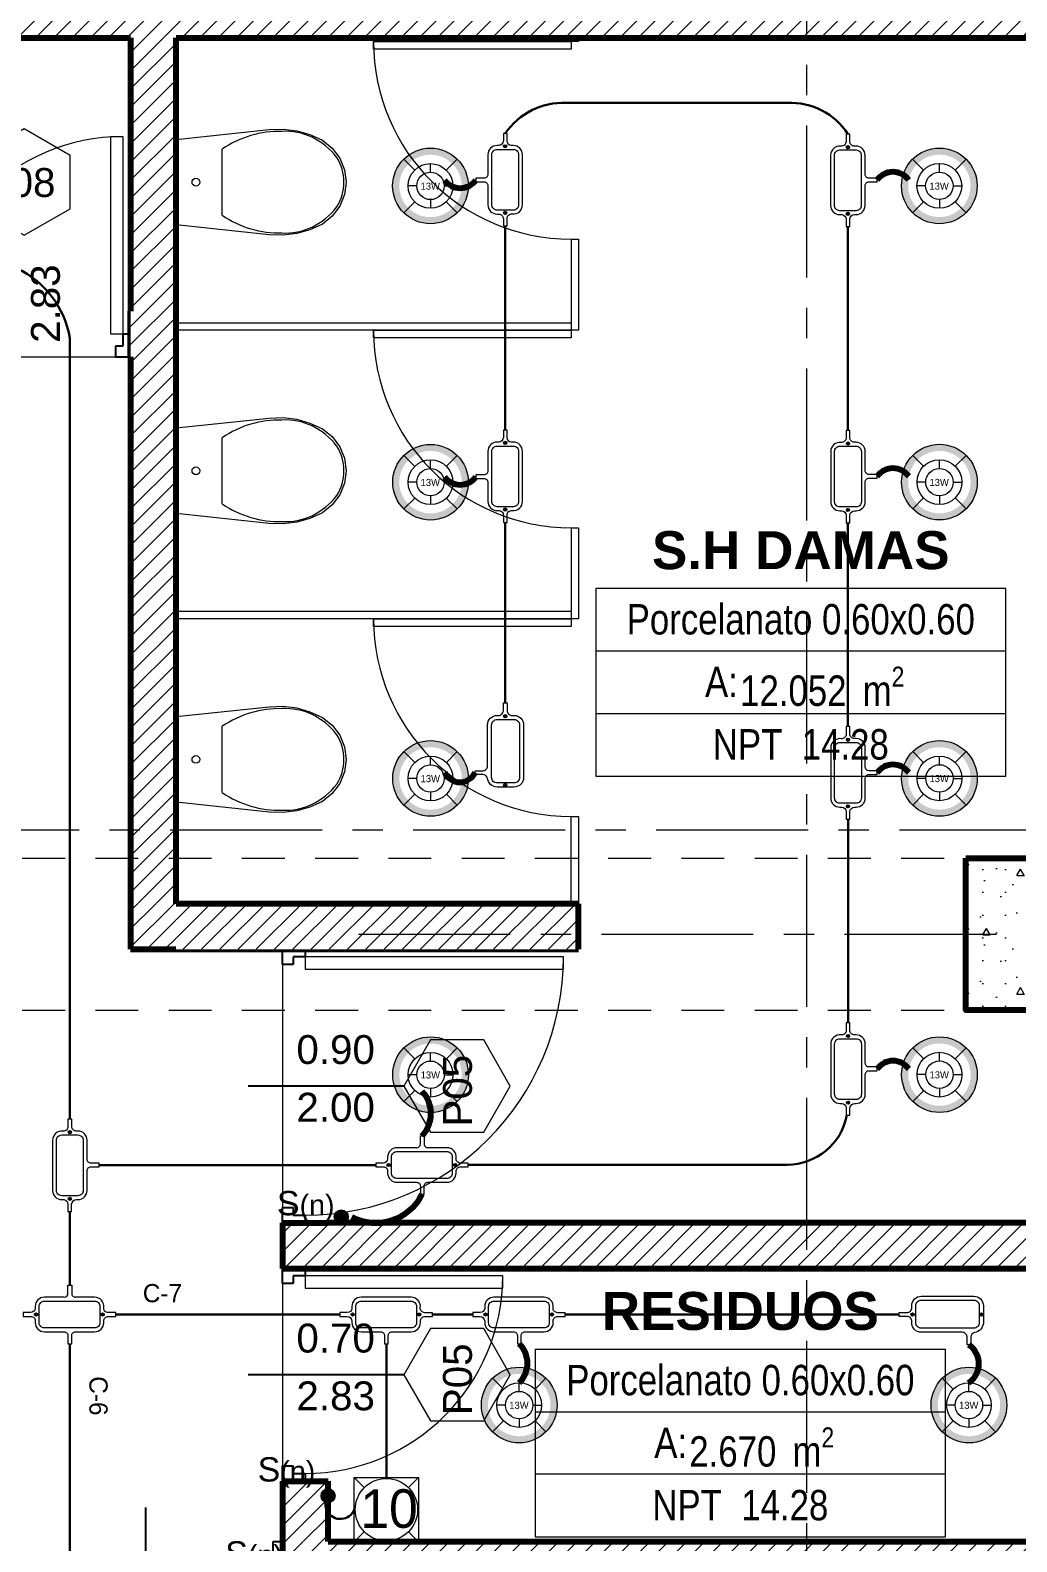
# Model space of a CAD drawing. Header units: inches. Extents: x -38 to 5698, y -33 to 92.
# Drawn here: x 324.99 to 328.237, y 15.15 to 20.125 of the extents above; entities that cross this region are included whole.
import ezdxf
from ezdxf.lldxf.tags import DXFTag

# ---------------------------------------------------------------- set-up
doc = ezdxf.new("R2010")
doc.units = ezdxf.units.IN
doc.header["$MEASUREMENT"] = 0
doc.set_wipeout_variables(frame=1)
for name, pattern in [('CONTINUA', [0]), ('Hidden Line', [0.195611, 0.141111, -0.0545]), ('Punto & Raya', [0.65, 0.5, -0.075, 0, -0.075]), ('Rayas', [0.282222, 0.141111, -0.141111]), ('Wipeout_Contour', [1, 0, -1])]:
    doc.linetypes.add(name, pattern=pattern)
for name, color, linetype, lineweight in [('00 IE CKTO ILUMINACION', 3, 'Continuous', 50), ('00 IE CKTO TOMAS', 111, 'Rayas', 18), ('01 IE LUM LED AD DN570C', 1, 'Continuous', 13), ('ALUMBRADO_CONDUIT', 30, 'CONDUIT1', 30), ('ALUMBRADO_PVC', 6, 'PVC1', 30), ('Bancas', 1, 'Continuous', 13), ('Cable Alumbrado', 150, 'Continuous', 30), ('CABLEADO EXT.', 3, 'PVCSUBT', 30), ('Simb_Alumbrado', 140, 'CONTINUA', 30)]:
    doc.layers.add(name, color=color, linetype=linetype, lineweight=lineweight)
for name, color, linetype in [('02 _ ARQ _ ALB _ Ejes Generales', 7, 'Continuous'), ('02 _ ARQ _ ZON _ Espacio.3D', 7, 'Continuous'), ('08 _ STR _ EXT _ 06 Columnas', 7, 'Continuous'), ('08 _ STR _ EXT _ 09 Vigas', 7, 'Continuous'), ('Estructura - 04 MURO', 7, 'Continuous'), ('Interior - Sanitarios', 7, 'Continuous'), ('Marcador - Secciones', 251, 'Continuous')]:
    doc.layers.add(name, color=color, linetype=linetype)
doc.styles.add('Annotative', font='arial.ttf')
doc.styles.add('Estilo_Generado_4', font='swisse.ttf')
doc.styles.add('Estilo_Generado_8', font='arialbd.ttf')
doc.styles.add('Estilo_Generado_9', font='ARIALN.TTF')
doc.styles.add('{18b73a54-fa43-428c-adcb-c1c7bbdf2c84}', font='Simplex.shx')
tags = doc.linetypes.add('CONDUIT', pattern='A,1.5,-0.210535,["con",{18b73a54-fa43-428c-adcb-c1c7bbdf2c84},S=0.2,R=0,X=0,Y=-0.065594],-0.702384', length=2.412919).pattern_tags.tags
tags[6] = DXFTag(74, 10)
tags = doc.linetypes.add('CONDUIT1', pattern='A,1,-0.19772,["con",{18b73a54-fa43-428c-adcb-c1c7bbdf2c84},S=0.2,R=0,X=0,Y=-0.065594],-0.593642', length=1.791362).pattern_tags.tags
tags[6] = DXFTag(74, 10)
tags = doc.linetypes.add('PVC1', pattern='A,1,-0.19772,["PVC",{18b73a54-fa43-428c-adcb-c1c7bbdf2c84},S=0.13,R=0,X=0,Y=-0.061851],-0.507647', length=1.705367).pattern_tags.tags
tags[6] = DXFTag(74, 10)
tags = doc.linetypes.add('PVCSUBT', pattern='A,0.6,-0.3,0.6,-0.075691,["PVC",Standard,S=0.2,R=0,X=0,Y=-0.093724],-0.621005', length=2.196696).pattern_tags.tags
tags[10] = DXFTag(74, 10)
pattern_1 = [(45, (277.50004, 6e-09), (-0.030052038, 0.030052038), [])]

# ---------------------------------------------------------------- blocks, each defined once
blk = doc.blocks.new('LUM DN570C')
at = {"layer": '01 IE LUM LED AD DN570C'}
h = blk.add_hatch(color=256, dxfattribs=at)
edge = h.paths.add_edge_path()
edge.add_arc((0, 0), 0.1344, 0, 360)
edge = h.paths.add_edge_path(flags=17)
edge.add_arc((0, 0), 0.1108, 0, 360)
for p, q in [((-0.0561, 0.0563), (-0.0949, 0.0952)), ((0.0561, 0.0563), (0.0949, 0.0952)), ((-0.0561, -0.0563), (-0.0949, -0.0952)), ((0.0561, -0.0563), (0.0949, -0.0952))]:
    blk.add_line(p, q, dxfattribs=at)
at = {"layer": '01 IE LUM LED AD DN570C', "ltscale": 0.4}
for p, q in [((0, 0.0487), (0, 0.0795)), ((-0.0487, 0), (-0.0795, 0)), ((0.0487, 0), (0.0795, 0)), ((0, -0.0487), (0, -0.0795))]:
    blk.add_line(p, q, dxfattribs=at)
at = {"layer": '01 IE LUM LED AD DN570C'}
for radius in [0.1344, 0.0795]:
    blk.add_circle((0, 0), radius, dxfattribs=at)
at = {"layer": '01 IE LUM LED AD DN570C', "ltscale": 0.4}
blk.add_circle((0, 0), 0.0487, dxfattribs=at)
at = {"color": 1, "linetype": 'ByBlock', "lineweight": 80, "insert": (-0.0353, 0.0117), "char_height": 0.025, "width": 0.622217, "attachment_point": 1}
blk.add_mtext('13W ', dxfattribs=at)
blk = doc.blocks.new('oval t')
at = {"layer": 'Simb_Alumbrado', "lineweight": 13}
blk.add_lwpolyline([(0.0141, 0.0102, -0.414214), (0.0041, 0.0202), (0.0041, 0.0416), (-0.0056, 0.0416), (-0.0056, 0.0202, -0.414214), (-0.0156, 0.0102), (-0.0659, 0.0102, 0.414214), (-0.0899, -0.0138), (-0.0899, -0.0183, -0.414214), (-0.1019, -0.0303), (-0.1213, -0.0303), (-0.1213, -0.04), (-0.1016, -0.04, -0.451917), (-0.0897, -0.0535, 0.451917), (-0.0659, -0.0805), (0.0659, -0.0805, 0.414214), (0.0899, -0.0566), (0.0899, -0.0512, -0.398753), (0.1019, -0.0401), (0.1213, -0.0401), (0.1213, -0.0304), (0.1019, -0.0304, -0.368669), (0.0899, -0.0176), (0.0899, -0.0138, 0.414214), (0.0659, 0.0102), (0.0141, 0.0102)], format="xyb", dxfattribs=at)
blk.add_lwpolyline([(-0.0659, 0), (0.0659, 0, -0.414214), (0.0797, -0.0138), (0.0797, -0.0566, -0.414214), (0.0659, -0.0703), (-0.0659, -0.0703, -0.414214), (-0.0797, -0.0566), (-0.0797, -0.0138, -0.414214)], format="xyb", close=True, dxfattribs=at)
for points in [[(-0.0911, -0.0352), (-0.0828, -0.0352)], [(-0.0869, -0.031), (-0.0869, -0.0394)], [(0.0837, -0.0352), (0.0921, -0.0352)], [(0.0879, -0.031), (0.0879, -0.0394)]]:
    blk.add_lwpolyline(points, dxfattribs=at)
for centre in [(-0.0869, -0.0352), (0.0879, -0.0352)]:
    blk.add_circle(centre, 0.00419, dxfattribs=at)
blk = doc.blocks.new('CAJA OVAL TIPO L')
at = {"layer": 'Simb_Alumbrado', "lineweight": 13}
blk.add_lwpolyline([(-0.0491, -0.079), (-0.0491, -0.0343, -0.380413), (-0.0258, -0.0088), (-0.0258, -0.0088, 0.341426), (-0.0164, 0.0033), (-0.0164, 0.0236), (-0.0063, 0.0236), (-0.0063, 0.0033, 0.414214), (0.0063, -0.0092), (0.1138, -0.0092, -0.414214), (0.1388, -0.0343), (0.1388, -0.0382, 0.414214), (0.1513, -0.0508), (0.1716, -0.0508), (0.1716, -0.0609), (0.1513, -0.0609, 0.414214), (0.1388, -0.0734), (0.1388, -0.079, -0.414214), (0.1138, -0.104), (-0.0241, -0.104, -0.414214), (-0.0491, -0.079, 0.414214)], format="xyb", dxfattribs=at)
blk.add_lwpolyline([(-0.0241, -0.0199), (0.1138, -0.0199, -0.414214), (0.1282, -0.0343), (0.1282, -0.079, -0.414214), (0.1138, -0.0934), (-0.0241, -0.0934, -0.414214), (-0.0384, -0.079), (-0.0384, -0.0343, -0.414214)], format="xyb", close=True, dxfattribs=at)
for points in [[(-0.0483, -0.0558), (-0.0395, -0.0558)], [(-0.0439, -0.0514), (-0.0439, -0.0602)], [(0.1323, -0.0558), (0.1411, -0.0558)], [(0.1367, -0.0514), (0.1367, -0.0602)]]:
    blk.add_lwpolyline(points, dxfattribs=at)
for centre in [(-0.0439, -0.0558), (0.1367, -0.0558)]:
    blk.add_circle(centre, 0.00438, dxfattribs=at)
blk = doc.blocks.new('CAJA CONDULET TIPO X')
at = {"layer": 'Simb_Alumbrado', "lineweight": 13}
for p, q in [((78.5283, -4.1616), (78.5283, -4.1519)), ((78.5283, -4.1519), (78.5497, -4.1519)), ((78.5497, -4.1616), (78.5283, -4.1616))]:
    blk.add_line(p, q, dxfattribs=at)
for points in [[(78.6505, -4.1716, -0.414214), (78.6605, -4.1616), (78.6819, -4.1616), (78.6819, -4.1519), (78.6605, -4.1519, -0.414214), (78.6505, -4.1419), (78.6505, -4.0916, 0.414214), (78.6265, -4.0677), (78.6219, -4.0677, -0.414214), (78.6099, -4.0557), (78.6099, -4.0363), (78.6002, -4.0363), (78.6002, -4.056, -0.451917), (78.5867, -4.0678, 0.451917), (78.5597, -4.0916), (78.5597, -4.1419)], [(78.5597, -4.1716), (78.5597, -4.2235, 0.414214), (78.5837, -4.2475), (78.589, -4.2475, -0.334232), (78.6002, -4.2595), (78.6002, -4.2789), (78.6099, -4.2789), (78.6099, -4.2595, -0.455912), (78.6227, -4.2475), (78.6265, -4.2475, 0.414214), (78.6505, -4.2235), (78.6505, -4.1716)]]:
    blk.add_lwpolyline(points, format="xyb", dxfattribs=at)
blk.add_lwpolyline([(78.6403, -4.0916), (78.6403, -4.2235, -0.414214), (78.6265, -4.2373), (78.5837, -4.2373, -0.414214), (78.5699, -4.2235), (78.5699, -4.0916, -0.414214), (78.5837, -4.0779), (78.6265, -4.0779, -0.414214)], format="xyb", close=True, dxfattribs=at)
for points in [[(78.6093, -4.0706), (78.6009, -4.0706)], [(78.6051, -4.0664), (78.6051, -4.0748)], [(78.6051, -4.2412), (78.6051, -4.2496)], [(78.6093, -4.2454), (78.6009, -4.2454)]]:
    blk.add_lwpolyline(points, dxfattribs=at)
for centre in [(78.6051, -4.0706), (78.6051, -4.2454)]:
    blk.add_circle(centre, 0.00419, dxfattribs=at)
for centre, start, end in [((78.5497, -4.1419), 270, 0), ((78.5497, -4.1716), 0, 90)]:
    blk.add_arc(centre, 0.01, start, end, dxfattribs=at)
blk = doc.blocks.new('ii3t')
at = {"layer": 'Simb_Alumbrado', "lineweight": 5}
h = blk.add_hatch(color=3, dxfattribs=at)
edge = h.paths.add_edge_path()
edge.add_arc((0, 0), 0.0164, 0, 360)
blk.add_circle((0, 0), 0.0164, dxfattribs=at)
blk = doc.blocks.new('100x100x80 adosado')
at = {"layer": 'Simb_Alumbrado', "lineweight": 13}
blk.add_lwpolyline([(-0.0768, 0.0788), (0.0194, 0.0788), (0.0194, -0.0174), (-0.0768, -0.0174)], close=True, dxfattribs=at)
at = {"layer": 'Simb_Alumbrado', "lineweight": 9}
for points in [[(-0.0768, 0.0788), (-0.0618, 0.0638)], [(0.0043, 0.0638), (0.0194, 0.0788)], [(-0.0768, -0.0174), (-0.0618, -0.0023)], [(0.0043, -0.0023), (0.0194, -0.0174)]]:
    blk.add_lwpolyline(points, dxfattribs=at)
blk.add_circle((-0.0287, 0.0307), 0.0467, dxfattribs=at)
at = {"layer": 'Simb_Alumbrado', "lineweight": 9, "insert": (-0.0677, 0.0612), "char_height": 0.05773, "attachment_point": 1}
blk.add_mtext_dynamic_manual_height_columns('10', width=0.119989, gutter_width=12.5, heights=[0], dxfattribs=at)

msp = doc.modelspace()

# ---------------------------------------------------------------- hatches: boundary and pattern name
at = {"layer": '08 _ STR _ EXT _ 06 Columnas', "linetype": 'Continuous', "lineweight": 9}
h = msp.add_hatch(dxfattribs=at)
h.set_pattern_fill('HORMIGÓN_EN_MASA_0002', style=0, pattern_type=2)
h.set_pattern_definition([(0, (277.50004, 6e-09), (0, 0.3897114), [0.024375, -0.200625]), (0, (277.61254, 0.19486), (0, 0.3897114), [0.024375, -0.200625]), (60, (277.50004, 6e-09), (-0.3375, 0.1948557), [0.024375, -0.200625]), (60, (277.72504, 6e-09), (-0.3375, 0.1948557), [0.024375, -0.200625]), (120, (277.5244, 6e-09), (0.3375, 0.1948557), [0.024375, -0.200625]), (120, (277.7494, 6e-09), (0.3375, 0.1948557), [0.024375, -0.200625]), (0, (277.50004, 0.0375), (0, 0.075), [0, -0.075, 0, -0.1125]), (45, (277.53754, 0.0375), (-0.05303301, 0.05303301), [0, -0.05625, 0, -0.09375])])
h.paths.add_polyline_path([(328.07, 17.4), (328.07, 16.9), (328.57, 16.9), (328.57, 16.4), (329.07, 16.4), (329.07, 17.4)])

# ---------------------------------------------------------------- linework, layer by layer
at = {"layer": '02 _ ARQ _ ZON _ Espacio.3D', "color": 252, "linetype": 'Continuous', "lineweight": 13}
for p, q in [((328.2014, 18.2878), (326.8511, 18.2878)), ((326.8511, 18.2878), (326.8511, 17.6701)), ((328.2014, 17.6701), (328.2014, 18.2878)), ((326.8511, 18.0819), (328.2014, 18.0819)), ((326.8511, 17.876), (328.2014, 17.876)), ((326.8511, 17.6701), (328.2014, 17.6701)), ((326.652, 15.7837), (326.652, 15.166)), ((326.652, 15.7837), (328.0023, 15.7837)), ((328.0023, 15.166), (328.0023, 15.7837)), ((326.652, 15.5778), (328.0023, 15.5778)), ((328.0023, 15.3719), (326.652, 15.3719)), ((326.652, 15.166), (328.0023, 15.166))]:
    msp.add_line(p, q, dxfattribs=at)
at = {"layer": '02 _ ARQ _ ZON _ Espacio.3D', "color": 9, "linetype": 'Continuous', "lineweight": 5, "flags": 128}
for points in [[(323.3303, 20.1), (323.3303, 19.2), (324.62, 19.2), (324.62, 19.05), (325.32, 19.05), (325.32, 20.1)], [(325.47, 20.1), (325.47, 17.2499), (326.795, 17.2499), (326.795, 17.0999), (325.82, 17.0999), (325.82, 16.1999), (328.82, 16.1999), (328.82, 16.4), (328.57, 16.4), (328.57, 16.9), (328.07, 16.9), (328.07, 17.4), (328.82, 17.4), (328.82, 20.1)], [(325.97, 15.1499), (328.8199, 15.1499), (328.82, 16.0499), (325.82, 16.0499), (325.82, 15.3499), (325.97, 15.3499)]]:
    msp.add_lwpolyline(points, close=True, dxfattribs=at)
at = {"layer": '08 _ STR _ EXT _ 06 Columnas', "color": 7, "linetype": 'Continuous', "lineweight": 80, "flags": 128}
msp.add_lwpolyline([(328.07, 17.4), (329.07, 17.4), (329.07, 16.4), (328.57, 16.4), (328.57, 16.9), (328.07, 16.9)], close=True, dxfattribs=at)
at = {"layer": '08 _ STR _ EXT _ 09 Vigas', "color": 251, "linetype": 'Hidden Line', "lineweight": 13}
msp.add_line((322.07, 16.9), (328.57, 16.9), dxfattribs=at)
at = {"layer": 'ALUMBRADO_CONDUIT', "color": 30, "lineweight": 30, "ltscale": 0.4, "true_color": 0xf26722}
for p, q in [((326.7536, 19.886), (327.4816, 19.886)), ((326.5536, 18.8087), (326.5536, 19.4806)), ((325.1201, 19.1119), (325.1201, 16.5411)), ((326.5536, 17.911), (326.5536, 18.5044)), ((325.1201, 16.2369), (325.1201, 15.9942)), ((325.2712, 15.8979), (326.0091, 15.8979)), ((326.3134, 15.8979), (326.4463, 15.8979)), ((326.7506, 15.8979), (327.8504, 15.8979)), ((325.1201, 15.8017), (325.1201, 14.8308)), ((326.1622, 15.3616), (326.1622, 15.8016))]:
    msp.add_line(p, q, dxfattribs=at)
for points in [[(327.6816, 18.808), (327.6816, 19.4789)], [(327.6816, 17.8328), (327.6816, 18.5037)], [(327.6817, 16.8577), (327.6817, 17.5286)], [(325.2149, 16.39), (326.127, 16.39)]]:
    msp.add_lwpolyline(points, dxfattribs=at)
msp.add_lwpolyline([(326.4312, 16.3902), (327.4818, 16.3911, 0.359584), (327.678, 16.5535)], format="xyb", dxfattribs=at)
for centre, radius, start, end in [((326.7433, 19.6581), 0.2281, 87.4093, 146.2463), ((327.4928, 19.662), 0.2242, 32.6664, 92.8699), ((324.8132, 19.0596), 0.3113, 9.671, 64.3197)]:
    msp.add_arc(centre, radius, start, end, dxfattribs=at)
at = {"layer": 'CABLEADO EXT.', "color": 3, "lineweight": 80}
for centre, radius, start, end in [((327.8294, 19.5943), 0.0641, 36.0183, 143.9817), ((326.4051, 19.6694), 0.0641, 216.0183, 323.9817), ((327.8296, 18.6192), 0.0641, 36.0183, 143.9817), ((326.4052, 18.6932), 0.0641, 216.0183, 323.9817), ((326.4037, 17.7054), 0.0556, 205.4571, 334.5429), ((327.8297, 17.644), 0.0641, 36.0183, 143.9817), ((327.8298, 16.6689), 0.0641, 36.0183, 143.9817), ((326.2003, 16.5595), 0.1083, 317.4287, 42.5713), ((326.5378, 15.7376), 0.0889, 313.917, 46.083), ((328.0366, 15.7359), 0.0759, 304.7126, 55.2874)]:
    msp.add_arc(centre, radius, start, end, dxfattribs=at)
at = {"layer": 'Estructura - 04 MURO', "color": 165, "linetype": 'Continuous', "lineweight": 15}
for p, q in [((325.255, 19.125), (325.255, 19.775)), ((325.255, 19.775), (325.295, 19.775)), ((325.295, 19.775), (325.295, 19.125)), ((325.295, 19.125), (325.255, 19.125)), ((326.745, 17.0749), (325.895, 17.0749)), ((325.895, 17.0749), (325.895, 17.0349)), ((326.745, 17.0349), (326.745, 17.0749)), ((325.895, 17.0349), (326.745, 17.0349)), ((326.545, 16.0249), (325.895, 16.0249)), ((325.895, 16.0249), (325.895, 15.9849)), ((326.545, 15.9849), (326.545, 16.0249)), ((325.895, 15.9849), (326.545, 15.9849))]:
    msp.add_line(p, q, dxfattribs=at)
at = {"layer": 'Estructura - 04 MURO', "color": 7, "linetype": 'Continuous', "lineweight": 80}
msp.add_line((325.32, 19.05), (325.32, 19.2), dxfattribs=at)
at = {"layer": 'Estructura - 04 MURO', "color": 165, "linetype": 'Continuous', "lineweight": 25}
for p, q in [((325.32, 19.125), (325.295, 19.125)), ((325.295, 19.125), (325.295, 19.085)), ((325.32, 19.05), (325.32, 19.125)), ((325.295, 19.085), (325.27, 19.085)), ((325.27, 19.085), (325.27, 19.05)), ((325.27, 19.05), (325.32, 19.05)), ((325.82, 17.0999), (325.895, 17.0999)), ((325.82, 17.0499), (325.82, 17.0999)), ((325.895, 17.0749), (325.855, 17.0749)), ((325.855, 17.0749), (325.855, 17.0499)), ((325.895, 17.0999), (325.895, 17.0749)), ((325.855, 17.0499), (325.82, 17.0499)), ((325.82, 16.2499), (325.855, 16.2499)), ((325.855, 16.2499), (325.855, 16.2249)), ((325.855, 16.2249), (325.895, 16.2249)), ((325.895, 16.0249), (325.855, 16.0249)), ((325.855, 16.0249), (325.855, 15.9999)), ((325.855, 15.9999), (325.82, 15.9999)), ((325.82, 15.3999), (325.855, 15.3999)), ((325.855, 15.3999), (325.855, 15.3749)), ((325.855, 15.3749), (325.895, 15.3749)), ((325.788, 15.1499), (325.788, 15.0899))]:
    msp.add_line(p, q, dxfattribs=at)
at = {"layer": 'Estructura - 04 MURO', "color": 152, "linetype": 'Continuous', "lineweight": 25}
for p, q in [((326.22, 16.6499), (325.7075, 16.6499)), ((326.22, 15.6999), (325.7075, 15.6999)), ((325.37, 14.7499), (325.37, 15.2624))]:
    msp.add_line(p, q, dxfattribs=at)
at = {"layer": 'Estructura - 04 MURO', "color": 251, "linetype": 'Continuous', "lineweight": 13, "flags": 128}
for points in [[(324.97, 19.8), (324.8185, 19.7125), (324.8185, 19.5375), (324.97, 19.45), (325.1216, 19.5375), (325.1216, 19.7125)], [(326.57, 16.6499), (326.4825, 16.8015), (326.3075, 16.8015), (326.22, 16.6499), (326.3075, 16.4984), (326.4825, 16.4984)], [(326.57, 15.6999), (326.4825, 15.8515), (326.3075, 15.8515), (326.22, 15.6999), (326.3075, 15.5484), (326.4825, 15.5484)]]:
    msp.add_lwpolyline(points, close=True, dxfattribs=at)
at = {"layer": 'Estructura - 04 MURO', "color": 175, "linetype": 'Continuous', "lineweight": 15}
for centre, radius, start, end in [((325.295, 19.125), 0.65, 90, 180), ((325.895, 17.0749), 0.85, 270, 360), ((325.895, 16.0249), 0.65, 270, 360)]:
    msp.add_arc(centre, radius, start, end, dxfattribs=at)
at = {"layer": 'Interior - Sanitarios', "color": 251, "linetype": 'Continuous', "lineweight": 13}
for p, q in [((325.6214, 19.6249), (325.6214, 19.7339)), ((325.6214, 19.516), (325.6214, 19.6249)), ((325.6214, 18.6749), (325.6214, 18.7839)), ((325.6214, 18.566), (325.6214, 18.6749)), ((325.6214, 17.7249), (325.6214, 17.8339)), ((325.6214, 17.616), (325.6214, 17.7249))]:
    msp.add_line(p, q, dxfattribs=at)
at = {"layer": 'Interior - Sanitarios', "color": 175, "linetype": 'Continuous', "lineweight": 13}
for p, q in [((326.77, 19.4374), (326.795, 19.4374)), ((326.77, 19.4374), (326.77, 19.1374)), ((326.795, 19.4374), (326.795, 19.1374)), ((326.77, 18.4874), (326.795, 18.4874)), ((326.77, 18.4874), (326.77, 18.1874)), ((326.795, 18.4874), (326.795, 18.1874))]:
    msp.add_line(p, q, dxfattribs=at)
at = {"layer": 'Interior - Sanitarios', "color": 175, "linetype": 'Continuous', "lineweight": 13, "flags": 128}
for points in [[(326.795, 20.0874), (326.77, 20.0874), (326.77, 20.0999), (326.795, 20.0999)], [(326.795, 17.2499), (326.77, 17.2499), (326.77, 17.5374), (326.795, 17.5374)]]:
    msp.add_lwpolyline(points, close=True, dxfattribs=at)
at = {"layer": 'Interior - Sanitarios', "color": 7, "linetype": 'Continuous', "lineweight": 13, "flags": 128}
for points in [[(326.77, 20.0624), (326.12, 20.0624), (326.12, 20.0874), (326.77, 20.0874)], [(326.77, 19.1124), (326.12, 19.1124), (326.12, 19.1374), (326.77, 19.1374)], [(326.77, 18.1624), (326.12, 18.1624), (326.12, 18.1874), (326.77, 18.1874)]]:
    msp.add_lwpolyline(points, close=True, dxfattribs=at)
at = {"layer": 'Interior - Sanitarios', "color": 251, "linetype": 'Continuous', "lineweight": 13, "flags": 128}
for points in [[(325.8668, 19.7944), (325.9103, 19.7819), (325.9514, 19.7629), (325.9839, 19.7373), (326.0089, 19.7043), (326.0246, 19.666), (326.03, 19.6249), (326.0246, 19.5839), (326.0089, 19.5456), (325.9839, 19.5125), (325.9514, 19.4869), (325.9103, 19.4679), (325.8668, 19.4555), (325.8218, 19.45), (325.7766, 19.4516), (325.47, 19.484), (325.47, 19.7659), (325.7766, 19.7983), (325.8218, 19.7998)], [(325.8668, 18.8444), (325.9103, 18.8319), (325.9514, 18.8129), (325.9839, 18.7873), (326.0089, 18.7543), (326.0246, 18.716), (326.03, 18.6749), (326.0246, 18.6339), (326.0089, 18.5956), (325.9839, 18.5625), (325.9514, 18.5369), (325.9103, 18.5179), (325.8668, 18.5055), (325.8218, 18.5), (325.7766, 18.5016), (325.47, 18.534), (325.47, 18.8159), (325.7766, 18.8483), (325.8218, 18.8498)], [(325.8668, 17.8944), (325.9103, 17.8819), (325.9514, 17.8629), (325.9839, 17.8373), (326.0089, 17.8043), (326.0246, 17.766), (326.03, 17.7249), (326.0246, 17.6839), (326.0089, 17.6456), (325.9839, 17.6125), (325.9514, 17.5869), (325.9103, 17.5679), (325.8668, 17.5555), (325.8218, 17.55), (325.7766, 17.5516), (325.47, 17.584), (325.47, 17.8659), (325.7766, 17.8983), (325.8218, 17.8998)]]:
    msp.add_lwpolyline(points, close=True, dxfattribs=at)
at = {"layer": 'Interior - Sanitarios', "color": 175, "linetype": 'Continuous', "lineweight": 13, "flags": 128}
for points in [[(325.47, 19.1374), (325.47, 19.1624), (326.77, 19.1624)], [(325.47, 18.1874), (325.47, 18.2124), (326.77, 18.2124)]]:
    msp.add_lwpolyline(points, dxfattribs=at)
at = {"layer": 'Interior - Sanitarios', "color": 251, "linetype": 'Continuous', "lineweight": 13}
for centre in [(325.535, 19.6249), (325.535, 18.6749), (325.535, 17.7249)]:
    msp.add_circle(centre, 0.0127, dxfattribs=at)
at = {"layer": 'Interior - Sanitarios', "color": 175, "linetype": 'Continuous', "lineweight": 13}
for centre in [(326.77, 20.0874), (326.77, 19.1374), (326.77, 18.1874)]:
    msp.add_arc(centre, 0.65, 180, 270, dxfattribs=at)
at = {"layer": 'Interior - Sanitarios', "color": 251, "linetype": 'Continuous', "lineweight": 13}
for centre, major_axis, start_param, end_param in [((325.8095, 19.3668), (0, 0.4253), 6.259569, 6.81259), ((325.8308, 19.5355), (0, 0.2569), 5.438328, 6.338917), ((325.9012, 19.6241), (0, 0.1385), 4.71825, 5.344893), ((325.9012, 19.6257), (0, 0.1385), 4.079884, 4.706528), ((325.8095, 19.883), (0, 0.4253), 2.61219, 3.165211), ((325.8308, 19.7144), (0, 0.2569), 3.085865, 3.986454), ((325.8095, 18.4168), (0, 0.4253), 6.259569, 6.81259), ((325.8308, 18.5855), (0, 0.2569), 5.438328, 6.338917), ((325.9012, 18.6741), (0, 0.1385), 4.71825, 5.344893), ((325.9012, 18.6757), (0, 0.1385), 4.079884, 4.706528), ((325.8095, 18.933), (0, 0.4253), 2.61219, 3.165211), ((325.8308, 18.7644), (0, 0.2569), 3.085865, 3.986454), ((325.8095, 17.4668), (0, 0.4253), 6.259569, 6.81259), ((325.8308, 17.6355), (0, 0.2569), 5.438328, 6.338917), ((325.9012, 17.7241), (0, 0.1385), 4.71825, 5.344893), ((325.9012, 17.7257), (0, 0.1385), 4.079884, 4.706528), ((325.8095, 17.983), (0, 0.4253), 2.61219, 3.165211), ((325.8308, 17.8144), (0, 0.2569), 3.085865, 3.986454)]:
    msp.add_ellipse(centre, major_axis=major_axis, ratio=0.875546, start_param=start_param, end_param=end_param, dxfattribs=at)

# ---------------------------------------------------------------- block references
at = {"xscale": 1.253906979044094, "yscale": 1.253906979044094, "zscale": 1.253906979044094, "rotation": 270}
for p in [(331.4923, 114.9535), (330.3323, 114.4614)]:
    msp.add_blockref('CAJA CONDULET TIPO X', p, dxfattribs=at)
at = {"layer": '01 IE LUM LED AD DN570C', "color": 1, "lineweight": 5, "xscale": 0.9263905751172247, "yscale": 0.9263905751172247, "zscale": 0.9263905751172247}
for p in [(326.3073, 19.6125), (327.9824, 19.6127), (326.3074, 18.6374), (327.9826, 18.6376), (326.3075, 17.6623), (327.9827, 17.6625), (326.3076, 16.6872), (327.9828, 16.6874), (326.5994, 15.5999), (328.0798, 15.5999)]:
    msp.add_blockref('LUM DN570C', p, dxfattribs=at)
at = {"layer": 'ALUMBRADO_CONDUIT', "linetype": 'CONDUIT', "lineweight": 30, "xscale": 1.253906979044094, "yscale": 1.253906979044094, "zscale": 1.253906979044094}
for p, rotation in [((326.4835, 17.6957), 90), ((328.0656, 15.8279), 180)]:
    msp.add_blockref('CAJA OVAL TIPO L', p, dxfattribs=dict(at, rotation=rotation))
at = {"layer": 'Bancas', "color": 252, "true_color": 0x939598, "xscale": 1.253906979044094, "yscale": 1.253906979044094, "zscale": 1.253906979044094}
for p, rotation in [((326.5091, 19.6328), 90), ((327.7254, 19.631), 270), ((326.5092, 18.6566), 90), ((327.7256, 18.6559), 270), ((327.7257, 17.6807), 270), ((327.7258, 16.7056), 270), ((325.1642, 16.389), 270), ((326.1613, 15.8538), 180), ((326.5985, 15.8538), 180)]:
    msp.add_blockref('oval t', p, dxfattribs=dict(at, rotation=rotation))

# ---------------------------------------------------------------- texts
at = {"layer": '00 IE CKTO ILUMINACION', "color": 3, "linetype": 'CONTINUA', "lineweight": 15}
msp.add_text('C-7', height=0.06, dxfattribs=at).set_placement((325.3603, 15.9382))
msp.add_text('C-6', height=0.06, rotation=270, dxfattribs=at).set_placement((325.1845, 15.6948))
at = {"layer": '02 _ ARQ _ ZON _ Espacio.3D', "color": 252, "lineweight": 25, "attachment_point": 2}
for s, insert, char_height, style in [('\\A1;{\\pqc;\\pt0;\\fArial|b1|i0|c0|p34;S.H DAMAS}', (327.5262, 18.4762), 0.125, 'Estilo_Generado_8'), ('\\A1;{\\pqc;\\pt0;\\fArial Narrow|b0|i0|c0|p34;Porcelanato 0.60x0.60}', (327.5262, 18.2363), 0.1, 'Estilo_Generado_9'), ('\\A1;{\\pqc;\\pt0;\\fArial Narrow|b0|i0|c0|p34;A: }', (327.2651, 18.03), 0.1, 'Estilo_Generado_9'), ('\\A1;{\\pqc;\\pt0,0.3;\\fArial Narrow|b0|i0|c0|p34;12.052\\fArial Narrow|b0|i0|c0|p34;\\A1{\\H.66x;\\S^  ;}\\fArial Narrow|b0|i0|c0|p34; m\\fArial Narrow|b0|i0|c0|p34;\\A1{\\H.66x;\\S2^  ;}}', (327.5968, 18.0304), 0.1, 'Estilo_Generado_9'), ('\\A1;{\\pqc;\\pt0;\\fArial Narrow|b0|i0|c0|p34;NPT  14.28}', (327.5262, 17.8246), 0.1, 'Estilo_Generado_9'), ('\\A1;{\\pqc;\\pt0;\\fArial|b1|i0|c0|p34;RESIDUOS}', (327.3272, 15.9721), 0.125, 'Estilo_Generado_8'), ('\\A1;{\\pqc;\\pt0;\\fArial Narrow|b0|i0|c0|p34;Porcelanato 0.60x0.60}', (327.3272, 15.7322), 0.1, 'Estilo_Generado_9'), ('\\A1;{\\pqc;\\pt0;\\fArial Narrow|b0|i0|c0|p34;A: }', (327.098, 15.5259), 0.1, 'Estilo_Generado_9'), ('\\A1;{\\pqc;\\pt0,0.3;\\fArial Narrow|b0|i0|c0|p34;2.670\\fArial Narrow|b0|i0|c0|p34;\\A1{\\H.66x;\\S^  ;}\\fArial Narrow|b0|i0|c0|p34; m\\fArial Narrow|b0|i0|c0|p34;\\A1{\\H.66x;\\S2^  ;}}', (327.3977, 15.5264), 0.1, 'Estilo_Generado_9'), ('\\A1;{\\pqc;\\pt0;\\fArial Narrow|b0|i0|c0|p34;NPT  14.28}', (327.3272, 15.3205), 0.1, 'Estilo_Generado_9')]:
    msp.add_mtext(s, dxfattribs=dict(at, insert=insert, char_height=char_height, style=style))
at = {"layer": 'Estructura - 04 MURO', "color": 251, "lineweight": 25, "insert": (324.8367, 19.575), "char_height": 0.095, "attachment_point": 7, "style": 'Estilo_Generado_4'}
msp.add_mtext('\\A1;{\\pql;\\pt0;\\fSwis721 Ex BT|b0|i0|c0|p34;P08\\fSwis721 Ex BT|b0|i0|c0|p34;\\fSwis721 Ex BT|b0|i0|c0|p34;\\fSwis721 Ex BT|b0|i0|c0|p34;}', dxfattribs=at)
at = {"layer": 'Estructura - 04 MURO', "color": 251, "lineweight": 25, "char_height": 0.095, "attachment_point": 7, "style": 'Estilo_Generado_4'}
for s, insert, rotation in [('\\A1;{\\pql;\\pt0;\\fSwis721 Ex BT|b0|i0|c0|p34;2.83\\fSwis721 Ex BT|b0|i0|c0|p34;\\A1{\\H.66x;\\S^  ;}\\fSwis721 Ex BT|b0|i0|c0|p34;\\fSwis721 Ex BT|b0|i0|c0|p34;}', (325.115, 19.096), 90), ('\\A1;{\\pql;\\pt0;\\fSwis721 Ex BT|b0|i0|c0|p34;0.90\\fSwis721 Ex BT|b0|i0|c0|p34;\\A1{\\H.66x;\\S^  ;}\\fSwis721 Ex BT|b0|i0|c0|p34;\\fSwis721 Ex BT|b0|i0|c0|p34;}', (325.866, 16.6948), 360), ('\\A1;{\\pql;\\pt0;\\fSwis721 Ex BT|b0|i0|c0|p34;P05\\fSwis721 Ex BT|b0|i0|c0|p34;\\fSwis721 Ex BT|b0|i0|c0|p34;\\fSwis721 Ex BT|b0|i0|c0|p34;}', (326.445, 16.5166), 90), ('\\A1;{\\pql;\\pt0;\\fSwis721 Ex BT|b0|i0|c0|p34;2.00\\fSwis721 Ex BT|b0|i0|c0|p34;\\A1{\\H.66x;\\S^  ;}\\fSwis721 Ex BT|b0|i0|c0|p34;\\fSwis721 Ex BT|b0|i0|c0|p34;}', (325.866, 16.505), 360), ('\\A1;{\\pql;\\pt0;\\fSwis721 Ex BT|b0|i0|c0|p34;0.70\\fSwis721 Ex BT|b0|i0|c0|p34;\\A1{\\H.66x;\\S^  ;}\\fSwis721 Ex BT|b0|i0|c0|p34;\\fSwis721 Ex BT|b0|i0|c0|p34;}', (325.866, 15.745), 360), ('\\A1;{\\pql;\\pt0;\\fSwis721 Ex BT|b0|i0|c0|p34;P05\\fSwis721 Ex BT|b0|i0|c0|p34;\\fSwis721 Ex BT|b0|i0|c0|p34;\\fSwis721 Ex BT|b0|i0|c0|p34;}', (326.445, 15.5666), 90), ('\\A1;{\\pql;\\pt0;\\fSwis721 Ex BT|b0|i0|c0|p34;2.83\\fSwis721 Ex BT|b0|i0|c0|p34;\\A1{\\H.66x;\\S^  ;}\\fSwis721 Ex BT|b0|i0|c0|p34;\\fSwis721 Ex BT|b0|i0|c0|p34;}', (325.866, 15.555), 360)]:
    msp.add_mtext(s, dxfattribs=dict(at, insert=insert, rotation=rotation))

# ---------------------------------------------------------------- next in the draw order: wipeouts: each hides what was drawn before it
at = {"color": 254, "linetype": 'Wipeout_Contour', "lineweight": 0, "ltscale": 9842.841626}
msp.add_wipeout([(323.3304, 20.1), (328.57, 20.1), (328.57, 20.35), (323.3304, 20.35)], dxfattribs=at).dxf.layer = 'Estructura - 04 MURO'
at = {"color": 254, "linetype": 'Wipeout_Contour', "lineweight": 0, "ltscale": 7379.96717}
msp.add_wipeout([(325.47, 17.2499), (325.32, 17.0999), (325.47, 17.0999)], dxfattribs=at).dxf.layer = 'Estructura - 04 MURO'
at = {"color": 254, "linetype": 'Wipeout_Contour', "lineweight": 0, "ltscale": 9848.499606}
msp.add_wipeout([(325.97, 16.0499), (328.82, 16.0499), (328.82, 16.1999), (325.97, 16.1999)], dxfattribs=at).dxf.layer = 'Estructura - 04 MURO'
at = {"color": 254, "linetype": 'Wipeout_Contour', "lineweight": 0, "ltscale": 9842.477516}
msp.add_wipeout([(325.82, 15.1499), (325.97, 15.1499), (325.97, 15.3499), (325.82, 15.3499)], dxfattribs=at).dxf.layer = 'Estructura - 04 MURO'

# ---------------------------------------------------------------- next in the draw order: hatches: boundary and pattern name
at = {"layer": 'Estructura - 04 MURO', "linetype": 'Continuous', "lineweight": 5}
h = msp.add_hatch(dxfattribs=at)
h.set_pattern_fill('LADRILLO_COMÚN_0002', color=252, style=0, pattern_type=2)
h.set_pattern_definition(pattern_1)
h.paths.add_polyline_path([(323.3304, 20.1), (328.57, 20.1), (328.57, 20.35), (323.3304, 20.35)])
h = msp.add_hatch(dxfattribs=at)
h.set_pattern_fill('LADRILLO_COMÚN_0002', color=252, style=0, pattern_type=2)
h.set_pattern_definition(pattern_1)
h.paths.add_polyline_path([(325.47, 17.2499), (325.32, 17.0999), (325.47, 17.0999)])
h = msp.add_hatch(dxfattribs=at)
h.set_pattern_fill('LADRILLO_COMÚN_0002', color=252, style=0, pattern_type=2)
h.set_pattern_definition(pattern_1)
h.paths.add_polyline_path([(325.97, 16.0499), (328.82, 16.0499), (328.82, 16.1999), (325.97, 16.1999)])
h = msp.add_hatch(dxfattribs=at)
h.set_pattern_fill('LADRILLO_COMÚN_0002', color=252, style=0, pattern_type=2)
h.set_pattern_definition(pattern_1)
h.paths.add_polyline_path([(325.82, 15.1499), (325.97, 15.1499), (325.97, 15.3499), (325.82, 15.3499)])

# ---------------------------------------------------------------- next in the draw order: linework, layer by layer
at = {"layer": 'ALUMBRADO_PVC', "linetype": 'PVC1', "ltscale": 0.4}
msp.add_arc((326.0108, 15.274), 0.0491, 146.1458, 338.1702, dxfattribs=at)
at = {"layer": 'CABLEADO EXT.', "color": 3, "lineweight": 80}
msp.add_arc((326.1277, 16.3703), 0.1705, 242.3495, 333.3338, dxfattribs=at)
at = {"layer": 'Estructura - 04 MURO', "color": 165, "linetype": 'Continuous', "lineweight": 25}
for p, q in [((325.82, 15.3499), (325.82, 15.3999)), ((325.895, 15.3749), (325.895, 15.3499)), ((325.895, 15.3499), (325.82, 15.3499))]:
    msp.add_line(p, q, dxfattribs=at)
at = {"layer": 'Estructura - 04 MURO', "color": 7, "linetype": 'Continuous', "lineweight": 80}
msp.add_line((325.82, 15.3499), (325.97, 15.3499), dxfattribs=at)
at = {"layer": 'Estructura - 04 MURO', "color": 7, "linetype": 'Continuous', "lineweight": 80, "flags": 128}
for points in [[(323.3304, 20.1), (325.32, 20.1)], [(325.47, 20.1), (328.57, 20.1)], [(328.82, 16.1999), (325.97, 16.1999)], [(325.97, 16.0499), (328.82, 16.0499)], [(325.82, 15.3499), (325.82, 15.1499)], [(325.97, 15.1499), (325.97, 15.3499)]]:
    msp.add_lwpolyline(points, dxfattribs=at)

# ---------------------------------------------------------------- next in the draw order: block references
at = {"layer": 'Cable Alumbrado', "lineweight": 0, "xscale": 1.404578189384958, "yscale": 1.404578189384958, "zscale": 1.404578189384958}
msp.add_blockref('ii3t', (325.97, 15.3014), dxfattribs=at)

# ---------------------------------------------------------------- next in the draw order: texts
at = {"layer": '00 IE CKTO TOMAS', "insert": (325.7384, 15.3279), "char_height": 0.08, "width": 0.768045, "attachment_point": 7, "style": 'Annotative'}
msp.add_mtext('S{\\H0.84375x;(n)}', dxfattribs=at)

# ---------------------------------------------------------------- next in the draw order: wipeouts: each hides what was drawn before it
at = {"color": 254, "linetype": 'Wipeout_Contour', "lineweight": 0, "ltscale": 9840.573607}
msp.add_wipeout([(325.32, 20.1), (325.32, 17.2499), (325.47, 17.2499), (325.47, 20.1)], dxfattribs=at).dxf.layer = 'Estructura - 04 MURO'
at = {"color": 254, "linetype": 'Wipeout_Contour', "lineweight": 0, "ltscale": 9842.499827}
msp.add_wipeout([(325.82, 16.1999), (325.82, 16.0499), (325.97, 16.0499), (325.97, 16.1999)], dxfattribs=at).dxf.layer = 'Estructura - 04 MURO'
at = {"color": 254, "linetype": 'Wipeout_Contour', "lineweight": 0, "ltscale": 9848.172787}
msp.add_wipeout([(325.82, 15.1499), (325.82, 14.9999), (328.8199, 14.9999), (328.8199, 15.1499)], dxfattribs=at).dxf.layer = 'Estructura - 04 MURO'

# ---------------------------------------------------------------- next in the draw order: hatches: boundary and pattern name
at = {"layer": 'Estructura - 04 MURO', "linetype": 'Continuous', "lineweight": 5}
h = msp.add_hatch(dxfattribs=at)
h.set_pattern_fill('LADRILLO_COMÚN_0002', color=252, style=0, pattern_type=2)
h.set_pattern_definition(pattern_1)
h.paths.add_polyline_path([(325.32, 20.1), (325.32, 17.2499), (325.47, 17.2499), (325.47, 20.1)])
h = msp.add_hatch(dxfattribs=at)
h.set_pattern_fill('LADRILLO_COMÚN_0002', color=252, style=0, pattern_type=2)
h.set_pattern_definition(pattern_1)
h.paths.add_polyline_path([(325.82, 16.1999), (325.82, 16.0499), (325.97, 16.0499), (325.97, 16.1999)])
h = msp.add_hatch(dxfattribs=at)
h.set_pattern_fill('LADRILLO_COMÚN_0002', color=252, style=0, pattern_type=2)
h.set_pattern_definition(pattern_1)
h.paths.add_polyline_path([(325.82, 15.1499), (325.82, 14.9999), (328.8199, 14.9999), (328.8199, 15.1499)])

# ---------------------------------------------------------------- next in the draw order: linework, layer by layer
at = {"layer": '08 _ STR _ EXT _ 09 Vigas', "color": 251, "linetype": 'Hidden Line', "lineweight": 13}
msp.add_line((322.07, 17.4), (328.57, 17.4), dxfattribs=at)
at = {"layer": 'Estructura - 04 MURO', "color": 165, "linetype": 'Continuous', "lineweight": 25}
for p, q in [((325.82, 16.1999), (325.82, 16.2499)), ((325.895, 16.2249), (325.895, 16.1999)), ((325.895, 16.1999), (325.82, 16.1999)), ((325.82, 16.0499), (325.895, 16.0499)), ((325.82, 15.9999), (325.82, 16.0499)), ((325.895, 16.0499), (325.895, 16.0249)), ((325.82, 15.1499), (325.788, 15.1499)), ((325.82, 15.0499), (325.82, 15.1499))]:
    msp.add_line(p, q, dxfattribs=at)
at = {"layer": 'Estructura - 04 MURO', "color": 7, "linetype": 'Continuous', "lineweight": 80}
for p, q in [((325.82, 16.1999), (325.97, 16.1999)), ((325.82, 16.0499), (325.97, 16.0499)), ((325.82, 15.1499), (325.82, 14.9999))]:
    msp.add_line(p, q, dxfattribs=at)
at = {"layer": 'Estructura - 04 MURO', "color": 7, "linetype": 'Continuous', "lineweight": 80, "flags": 128}
for points in [[(325.32, 20.1), (325.32, 19.2)], [(325.82, 16.1999), (325.82, 16.0499)], [(328.8199, 15.1499), (325.97, 15.1499)]]:
    msp.add_lwpolyline(points, dxfattribs=at)
at = {"layer": 'Interior - Sanitarios', "color": 175, "linetype": 'Continuous', "lineweight": 13}
for p, q in [((326.795, 19.1374), (325.47, 19.1374)), ((326.795, 18.1874), (325.47, 18.1874))]:
    msp.add_line(p, q, dxfattribs=at)
at = {"layer": 'Marcador - Secciones', "color": 251, "linetype": 'Punto & Raya', "lineweight": 13}
for p, q in [((327.5454, 46.2111), (327.5454, 0.9472)), ((323.8507, 17.4928), (334.2072, 17.4928))]:
    msp.add_line(p, q, dxfattribs=at)

# ---------------------------------------------------------------- next in the draw order: block references
at = {"layer": 'ALUMBRADO_CONDUIT', "linetype": 'PVC1', "lineweight": 35, "xscale": 2.199856799627834, "yscale": 2.199856799627834, "zscale": 2.199856799627834}
msp.add_blockref('100x100x80 adosado', (326.2254, 15.1881), dxfattribs=at)
at = {"layer": 'Cable Alumbrado', "lineweight": 0, "xscale": 1.404578189384958, "yscale": 1.404578189384958, "zscale": 1.404578189384958}
msp.add_blockref('ii3t', (326.0137, 16.2192), dxfattribs=at)

# ---------------------------------------------------------------- next in the draw order: texts
at = {"layer": '00 IE CKTO TOMAS', "char_height": 0.08, "width": 0.768045, "attachment_point": 7, "style": 'Annotative'}
for insert in [(325.8017, 16.2043), (325.6316, 15.0513)]:
    msp.add_mtext('S{\\H0.84375x;(n)}', dxfattribs=dict(at, insert=insert))

# ---------------------------------------------------------------- next in the draw order: wipeouts: each hides what was drawn before it
at = {"color": 254, "linetype": 'Wipeout_Contour', "lineweight": 0, "ltscale": 7380.825177}
msp.add_wipeout([(325.32, 17.2499), (325.32, 17.0999), (325.47, 17.2499)], dxfattribs=at).dxf.layer = 'Estructura - 04 MURO'

# ---------------------------------------------------------------- next in the draw order: hatches: boundary and pattern name
at = {"layer": 'Estructura - 04 MURO', "linetype": 'Continuous', "lineweight": 5}
h = msp.add_hatch(dxfattribs=at)
h.set_pattern_fill('LADRILLO_COMÚN_0002', color=252, style=0, pattern_type=2)
h.set_pattern_definition(pattern_1)
h.paths.add_polyline_path([(325.32, 17.2499), (325.32, 17.0999), (325.47, 17.2499)])

# ---------------------------------------------------------------- next in the draw order: linework, layer by layer
at = {"layer": 'Estructura - 04 MURO', "color": 7, "linetype": 'Continuous', "lineweight": 80, "flags": 128}
for points in [[(325.47, 17.2499), (325.47, 20.1)], [(325.32, 19.05), (325.32, 17.0999)], [(325.32, 17.0999), (326.795, 17.0999)]]:
    msp.add_lwpolyline(points, dxfattribs=at)

# ---------------------------------------------------------------- next in the draw order: wipeouts: each hides what was drawn before it
at = {"color": 254, "linetype": 'Wipeout_Contour', "lineweight": 0, "ltscale": 9843.478175}
msp.add_wipeout([(325.47, 17.0999), (326.795, 17.0999), (326.795, 17.2499), (325.47, 17.2499)], dxfattribs=at).dxf.layer = 'Estructura - 04 MURO'

# ---------------------------------------------------------------- next in the draw order: hatches: boundary and pattern name
at = {"layer": 'Estructura - 04 MURO', "linetype": 'Continuous', "lineweight": 5}
h = msp.add_hatch(dxfattribs=at)
h.set_pattern_fill('LADRILLO_COMÚN_0002', color=252, style=0, pattern_type=2)
h.set_pattern_definition(pattern_1)
h.paths.add_polyline_path([(325.47, 17.0999), (326.795, 17.0999), (326.795, 17.2499), (325.47, 17.2499)])

# ---------------------------------------------------------------- next in the draw order: linework, layer by layer
at = {"layer": '02 _ ARQ _ ALB _ Ejes Generales', "color": 251, "linetype": 'Punto & Raya', "lineweight": 13}
msp.add_line((326.07, 17.15), (333.07, 17.15), dxfattribs=at)
at = {"layer": 'Estructura - 04 MURO', "color": 7, "linetype": 'Continuous', "lineweight": 80, "flags": 128}
for points in [[(326.795, 17.2499), (325.47, 17.2499)], [(326.795, 17.0999), (326.795, 17.2499)]]:
    msp.add_lwpolyline(points, dxfattribs=at)

doc.saveas('drawing.dxf')
